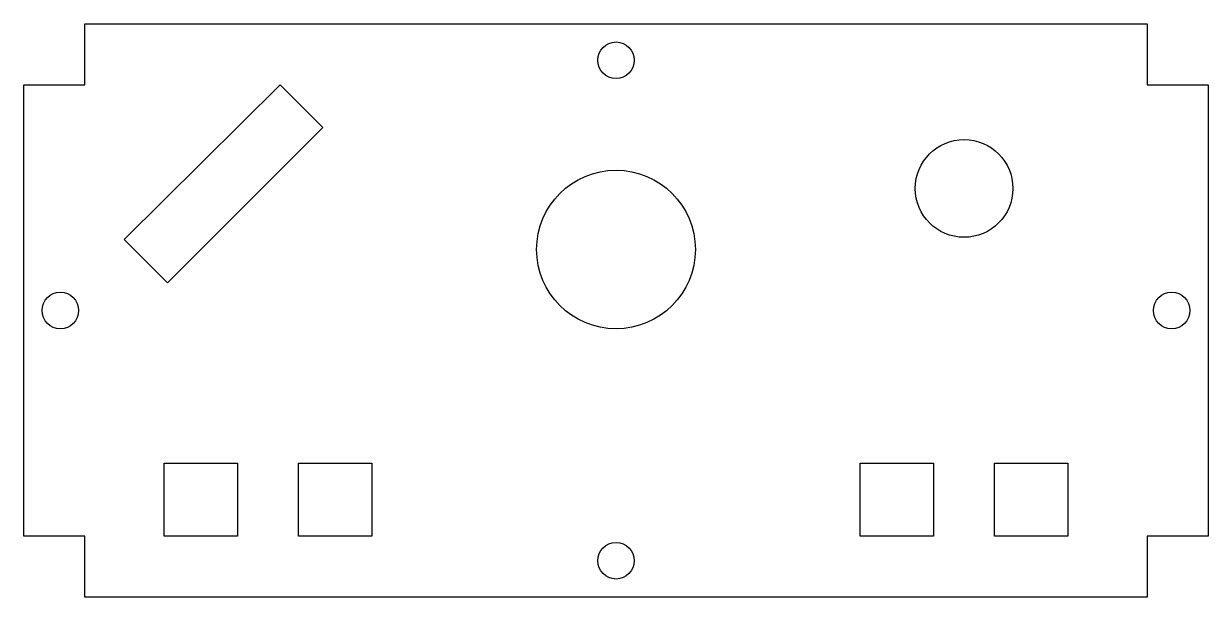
# Model space of a CAD drawing. Header units: millimetres. Extents: x 100 to 197, y 81.5 to 128.5.
import ezdxf

# ---------------------------------------------------------------- set-up
doc = ezdxf.new("R2010")
doc.units = ezdxf.units.MM
doc.header["$LTSCALE"] = 16.335
doc.layers.get('0').update_dxf_attribs({"linetype": 'CONTINUOUS'})

msp = doc.modelspace()

# ---------------------------------------------------------------- linework, layer by layer
at = {"color": 7, "linetype": 'CONTINUOUS'}
for p, q in [((105, 123.5), (105, 128.5)), ((105, 128.5), (192, 128.5)), ((192, 128.5), (192, 123.5)), ((100, 86.5), (100, 123.5)), ((100, 123.5), (105, 123.5)), ((121, 123.5), (108.237, 110.808)), ((124.5, 120), (121, 123.5)), ((192, 123.5), (197, 123.5)), ((197, 123.5), (197, 86.5)), ((111.772, 107.272), (124.5, 120)), ((108.237, 110.808), (111.772, 107.272)), ((111.5, 86.5), (111.5, 92.5)), ((111.5, 92.5), (117.5, 92.5)), ((117.5, 92.5), (117.5, 86.5)), ((122.5, 86.5), (122.5, 92.5)), ((122.5, 92.5), (128.5, 92.5)), ((128.5, 92.5), (128.5, 86.5)), ((168.5, 92.5), (174.5, 92.5)), ((168.5, 86.5), (168.5, 92.5)), ((174.5, 92.5), (174.5, 86.5)), ((179.5, 92.5), (185.5, 92.5)), ((179.5, 86.5), (179.5, 92.5)), ((185.5, 92.5), (185.5, 86.5)), ((105, 86.5), (100, 86.5)), ((105, 81.5), (105, 86.5)), ((117.5, 86.5), (111.5, 86.5)), ((128.5, 86.5), (122.5, 86.5)), ((174.5, 86.5), (168.5, 86.5)), ((185.5, 86.5), (179.5, 86.5)), ((197, 86.5), (192, 86.5)), ((192, 86.5), (192, 81.5)), ((192, 81.5), (105, 81.5))]:
    msp.add_line(p, q, dxfattribs=at)
for centre, radius in [((148.5, 125.5), 1.5), ((177, 115), 4), ((148.5, 110), 6.5), ((103, 105), 1.5), ((194, 105), 1.5), ((148.5, 84.5), 1.5)]:
    msp.add_circle(centre, radius, dxfattribs=at)

doc.saveas('drawing.dxf')
